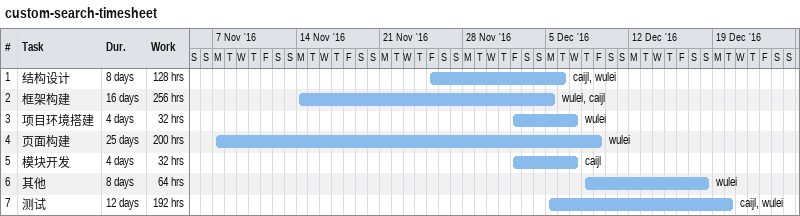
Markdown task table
custom-search-timesheet

| ID | Task | Duration | Start | Finish | Resources | Work (h) |
|---|---|---|---|---|---|---|
| 1 | 结构设计 | 8d | 2016-11-25 | 2016-12-06 | caijl, wulei | 128 |
| 2 | 框架构建 | 16d | 2016-11-14 | 2016-12-05 | wulei, caijl | 256 |
| 3 | 项目环境搭建 | 4d | 2016-12-02 | 2016-12-07 | wulei | 32 |
| 4 | 页面构建 | 25d | 2016-11-07 | 2016-12-09 | wulei | 200 |
| 5 | 模块开发 | 4d | 2016-12-02 | 2016-12-07 | caijl | 32 |
| 6 | 其他 | 8d | 2016-12-08 | 2016-12-18 | wulei | 64 |
| 7 | 测试 | 12d | 2016-12-05 | 2016-12-20 | caijl, wulei | 192 |
